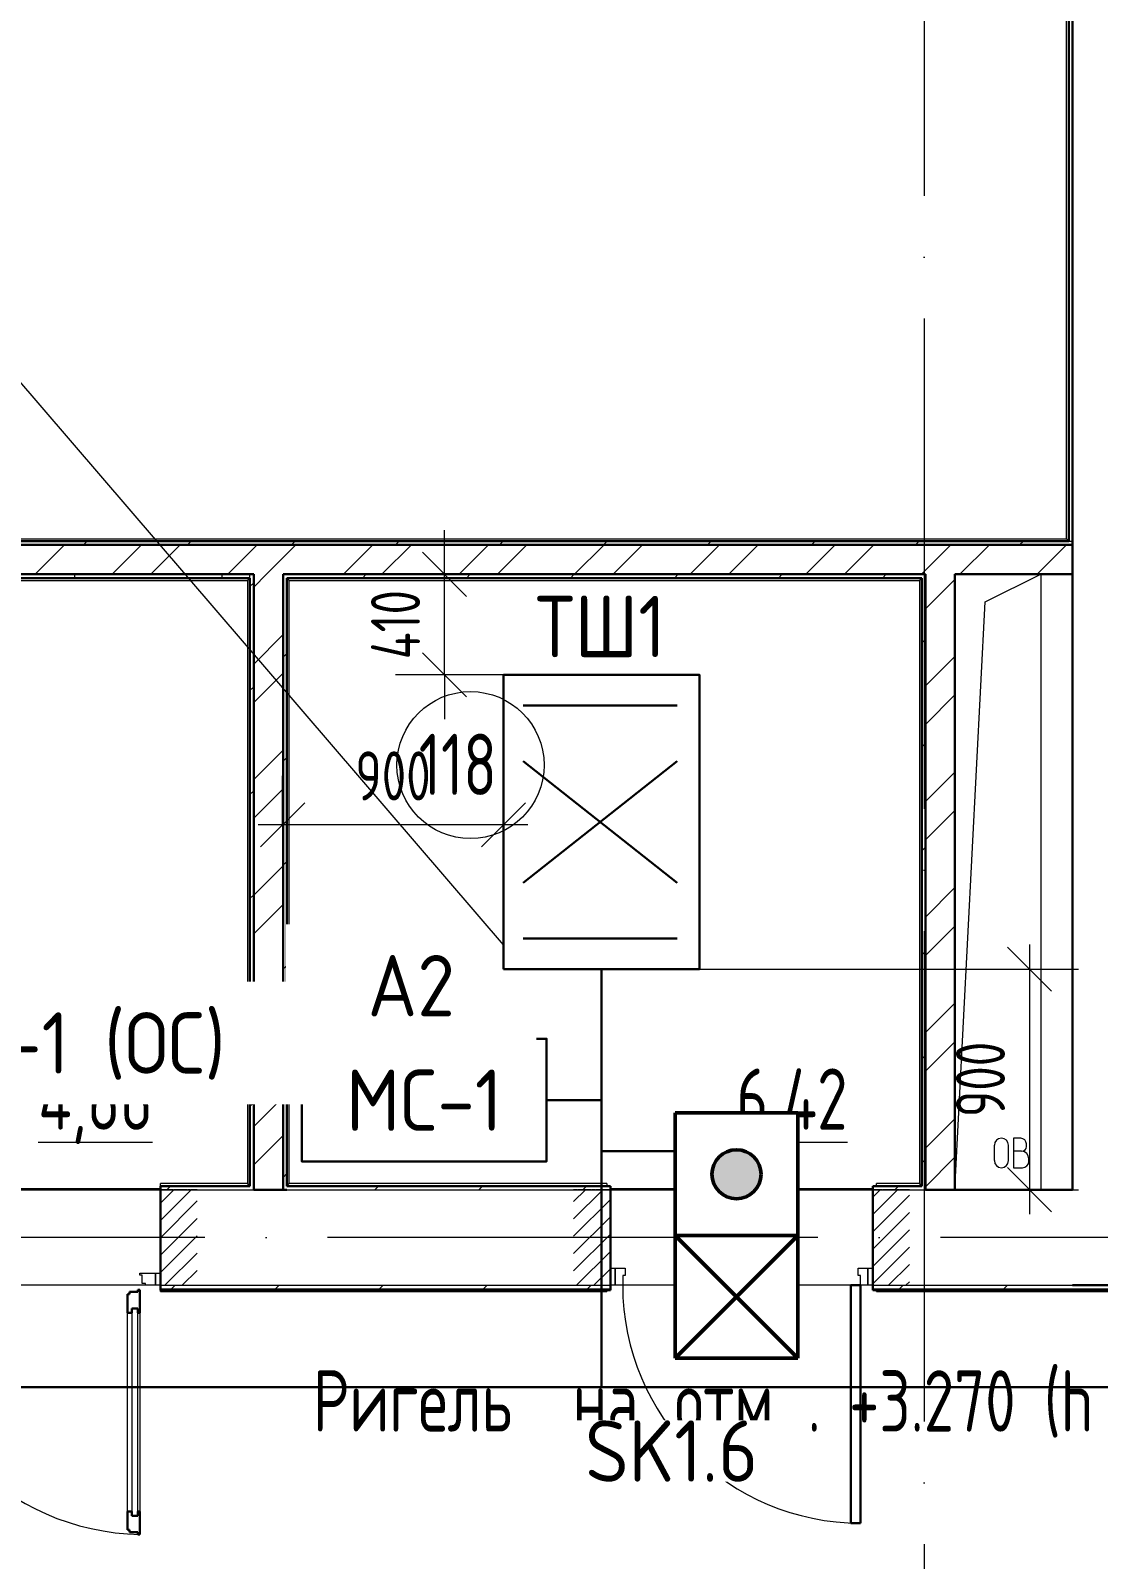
# Model space of a CAD drawing. Header units: millimetres. Extents: x -586848 to 520591, y -385801 to 675781.
# Drawn here: x -27103 to -22748, y 619854 to 626090 of the extents above; entities that cross this region are included whole.
import ezdxf
from ezdxf.enums import TextEntityAlignment as Align

# ---------------------------------------------------------------- set-up
doc = ezdxf.new("R2010")
doc.units = ezdxf.units.MM
doc.set_wipeout_variables(frame=1)
for name, pattern in [('ADSK_Линия сетки', [25, 20, -2.5, 0, -2.5]), ('ADSK_Штриховая_ш2 п1_5', [4.5, 3, -1.5]), ('Скрытая', [7.14375, 4.7625, -2.38125])]:
    doc.linetypes.add(name, pattern=pattern)
doc.layers.add('0_ANNOT_Dimensions', color=7, linetype='Continuous')
doc.layers.add('флажки', color=7, linetype='Continuous')
for name, color, linetype, lineweight in [('1Шлейф RS-485', 5, 'Скрытая', 50), ('RC-Линии_связи-Адресные', 5, 'Continuous', 30), ('RC-Прочее_оборудование', 5, 'Continuous', 30), ('Аннотация', 7, 'Continuous', 18), ('Двери', 252, 'Continuous', 9), ('Марки помещений', 252, 'Continuous', 20), ('Маркировка Не АУ', 7, 'Continuous', 25), ('НО СКУД', 7, 'Continuous', 50), ('Ограждение', 252, 'Continuous', 9), ('Оси', 252, 'Continuous', 9), ('Перекрытие', 252, 'Continuous', 18), ('СКУД', 1, 'Continuous', 30), ('Стены внутренние', 7, 'Continuous', 18), ('Стены наружные', 7, 'Continuous', 18), ('Стены штриховка', 7, 'Continuous', 9)]:
    doc.layers.add(name, color=color, linetype=linetype, lineweight=lineweight)
doc.layers.add('PDF _СОТ', color=7, linetype='Continuous', true_color=0xb82d00)
doc.layers.add('Двери открывание', color=7, linetype='Continuous', lineweight=9, true_color=0xc0c0c0)
doc.styles.add('dim', font='romans.shx', dxfattribs={"width": 0.7})
doc.styles.add('GOST Common_3', font='', dxfattribs={"height": 3.5})
doc.styles.add('ISOCPEUR', font='isocpeur.ttf', dxfattribs={"width": 0.9, "height": 350})
doc.styles.get('GOST Common_3').set_extended_font_data('GOST 2.304 type A')
doc.dimstyles.new('СПДС', dxfattribs={"dimscale": 100, "dimtxt": 2, "dimasz": 1.8, "dimexe": 2, "dimexo": 0, "dimgap": 1, "dimtad": 1, "dimdec": 0, "dimrnd": 1, "dimtxsty": 'dim', "dimblk": 'OBLIQUE', "dimcen": 2.5, "dimdle": 1, "dimclrt": 7, "dimaunit": 1, "dimadec": 0, "dimazin": 0, "dimtfac": 1, "dimtdec": 0, "dimtix": 1, "dimtmove": 2, "dimatfit": 3, "dimldrblk": 'OPEN', "dimfxl": 1, "dimlwd": 13, "dimlwe": 13, "dimarcsym": 0})
pattern_1 = [(0, (-32119.8, 96), (0, 600), []), (90, (-32119.8, 96), (-600, 4e-14), [])]

# ---------------------------------------------------------------- blocks, each defined once
blk = doc.blocks.new('1 этаж')
at = {"layer": 'Двери', "lineweight": 18, "true_color": 0x636466}
h = blk.add_hatch(dxfattribs=at)
h.set_pattern_fill('FP_2', color=251, angle=180, style=0, pattern_type=2)
h.set_pattern_definition([(225, (-26210.93, -11543.73), (35.3553, -35.3553), [])])
h.paths.add_polyline_path([(-25620.9, -11738.7), (-25620.9, -11348.7), (-25770.9, -11348.7), (-25770.9, -11738.7)])
h.paths.add_polyline_path([(-27050.9, -11738.7), (-26900.9, -11738.7), (-26900.9, -11348.7), (-27050.9, -11348.7)])
h = blk.add_hatch(dxfattribs=at)
h.set_pattern_fill('FP_2', color=251, angle=180, style=0, pattern_type=2)
h.set_pattern_definition([(225, (-23400.93, -11543.73), (35.3553, -35.3553), [])])
h.paths.add_polyline_path([(-22715.9, -11738.7), (-22715.9, -11348.7), (-22865.9, -11348.7), (-22865.9, -11738.7)])
h.paths.add_polyline_path([(-24085.9, -11738.7), (-23935.9, -11738.7), (-23935.9, -11348.7), (-24085.9, -11348.7)])
at = {"layer": 'Ограждение', "true_color": 0x636466}
h = blk.add_hatch(dxfattribs=at)
h.set_pattern_fill('FP_25', color=251, style=0, pattern_type=2)
h.set_pattern_definition(pattern_1)
h.paths.add_polyline_path([(-23950.9, -11763.7), (-23950.9, -11758.7), (-25770.9, -11758.7), (-25770.9, -11763.7), (-25149.4, -11763.7)])
h = blk.add_hatch(dxfattribs=at)
h.set_pattern_fill('FP_26', color=251, style=0, pattern_type=2)
h.set_pattern_definition(pattern_1)
h.paths.add_polyline_path([(-20844.2, -11763.7), (-20680.8, -11763.7), (-20685.8, -11758.7), (-22850.9, -11758.7), (-22850.9, -11763.7), (-21561.7, -11763.7)])
at = {"color": 251, "lineweight": 18, "true_color": 0x636466}
for p, q in [((-22407, -8950.2), (-22180.8, -8838.7)), ((-22180.8, -8838.7), (-22180.8, -11348.7)), ((-22530.8, -11348.7), (-22407, -8950.2)), ((-22262.6, -11138.9), (-22292.6, -11138.9)), ((-22292.6, -11138.9), (-22292.6, -11258.9)), ((-22239.2, -11172.2), (-22239.2, -11162.2)), ((-22370.1, -11230.2), (-22370.1, -11167.6)), ((-22312.7, -11230.2), (-22312.7, -11167.6)), ((-22259.2, -11192.2), (-22292.6, -11192.2)), ((-22229.2, -11232.2), (-22229.2, -11222.2)), ((-22292.6, -11258.9), (-22255.9, -11258.9))]:
    blk.add_line(p, q, dxfattribs=at)
for centre, radius, start, end in [((-22341.4, -11167.6), 28.7, 0, 180), ((-22262.6, -11162.2), 23.3, 0, 90), ((-22259.2, -11172.2), 20, 270, 0), ((-22259.2, -11222.2), 30, 0, 90), ((-22341.4, -11230.2), 28.7, 180, 0), ((-22255.9, -11232.2), 26.7, 270, 0)]:
    blk.add_arc(centre, radius, start, end, dxfattribs=at)
at = {"layer": 'Двери', "color": 251, "linetype": 'ADSK_Штриховая_ш2 п1_5', "true_color": 0x636466}
for p, q in [((-25620.9, -11348.7), (-25770.9, -11348.7)), ((-25770.9, -11348.7), (-25770.9, -11738.7)), ((-23935.9, -11348.7), (-24085.9, -11348.7)), ((-23935.9, -11738.7), (-23935.9, -11348.7)), ((-22715.9, -11348.7), (-22865.9, -11348.7)), ((-22865.9, -11348.7), (-22865.9, -11738.7)), ((-25770.9, -11738.7), (-25620.9, -11738.7)), ((-24085.9, -11738.7), (-23935.9, -11738.7)), ((-22865.9, -11738.7), (-22715.9, -11738.7))]:
    blk.add_line(p, q, dxfattribs=at)
at = {"layer": 'Двери', "color": 251, "true_color": 0x636466}
for p, q in [((-25854.9, -11688.7), (-25790.9, -11688.7)), ((-25854.9, -11696.7), (-25854.9, -11688.7)), ((-25845.9, -11696.7), (-25854.9, -11696.7)), ((-25845.9, -11730.7), (-25845.9, -11696.7)), ((-25790.9, -11688.7), (-25770.9, -11688.7)), ((-25790.9, -11738.7), (-25790.9, -11688.7)), ((-25790.9, -11688.7), (-25790.9, -11738.7)), ((-25770.9, -11688.7), (-25770.9, -11738.7)), ((-23935.9, -11668.7), (-23915.9, -11668.7)), ((-23935.9, -11738.7), (-23935.9, -11668.7)), ((-23915.9, -11738.7), (-23915.9, -11668.7)), ((-23915.9, -11668.7), (-23875.9, -11668.7)), ((-23915.9, -11668.7), (-23915.9, -11738.7)), ((-23885.9, -11698.7), (-23885.9, -11738.7)), ((-23875.9, -11698.7), (-23885.9, -11698.7)), ((-23875.9, -11668.7), (-23875.9, -11698.7)), ((-22925.9, -11668.7), (-22885.9, -11668.7)), ((-22925.9, -11698.7), (-22925.9, -11668.7)), ((-22915.9, -11698.7), (-22925.9, -11698.7)), ((-22915.9, -11738.7), (-22915.9, -11698.7)), ((-22885.9, -11668.7), (-22885.9, -11738.7)), ((-22885.9, -11738.7), (-22885.9, -11668.7)), ((-22885.9, -11668.7), (-22865.9, -11668.7)), ((-22865.9, -11668.7), (-22865.9, -11738.7)), ((-25831.9, -11730.7), (-25845.9, -11730.7)), ((-25831.9, -11738.7), (-25831.9, -11730.7)), ((-25790.9, -11738.7), (-25831.9, -11738.7)), ((-25770.9, -11738.7), (-25790.9, -11738.7)), ((-23915.9, -11738.7), (-23935.9, -11738.7)), ((-23885.9, -11738.7), (-23915.9, -11738.7)), ((-22885.9, -11738.7), (-22915.9, -11738.7)), ((-22865.9, -11738.7), (-22885.9, -11738.7)), ((-25887.9, -11832.7), (-25887.9, -12678.7)), ((-25863.9, -11832.7), (-25887.9, -11832.7)), ((-25863.9, -12678.7), (-25863.9, -11832.7)), ((-25904.9, -12660.7), (-25904.9, -11850.7)), ((-25854.9, -11850.7), (-25854.9, -12660.7)), ((-25887.9, -12678.7), (-25863.9, -12678.7))]:
    blk.add_line(p, q, dxfattribs=at)
at = {"layer": 'Двери', "color": 251, "lineweight": 30, "true_color": 0x636466}
for p, q in [((-25904.9, -11774.7), (-25896.9, -11774.7)), ((-25904.9, -11850.7), (-25904.9, -11774.7)), ((-25896.9, -11774.7), (-25896.9, -11765.7)), ((-25896.9, -11765.7), (-25862.9, -11765.7)), ((-25862.9, -11756.7), (-25854.9, -11756.7)), ((-25862.9, -11765.7), (-25862.9, -11756.7)), ((-25854.9, -11756.7), (-25854.9, -11850.7)), ((-22955.9, -12708.7), (-22955.9, -11738.7)), ((-22955.9, -11738.7), (-22915.9, -11738.7)), ((-22915.9, -11738.7), (-22915.9, -12708.7)), ((-25887.9, -11850.7), (-25887.9, -11832.7)), ((-25887.9, -11832.7), (-25863.9, -11832.7)), ((-25863.9, -11832.7), (-25863.9, -11850.7)), ((-25904.9, -11850.7), (-25887.9, -11850.7)), ((-25863.9, -11850.7), (-25854.9, -11850.7)), ((-25904.9, -12736.7), (-25904.9, -12660.7)), ((-25904.9, -12660.7), (-25887.9, -12660.7)), ((-25887.9, -12660.7), (-25887.9, -12678.7)), ((-25887.9, -12678.7), (-25863.9, -12678.7)), ((-25863.9, -12660.7), (-25854.9, -12660.7)), ((-25863.9, -12678.7), (-25863.9, -12660.7)), ((-25854.9, -12660.7), (-25854.9, -12754.7)), ((-22915.9, -12708.7), (-22955.9, -12708.7)), ((-25896.9, -12736.7), (-25904.9, -12736.7)), ((-25896.9, -12745.7), (-25896.9, -12736.7)), ((-25862.9, -12745.7), (-25896.9, -12745.7)), ((-25862.9, -12754.7), (-25862.9, -12745.7)), ((-25854.9, -12754.7), (-25862.9, -12754.7))]:
    blk.add_line(p, q, dxfattribs=at)
at = {"layer": 'Двери', "color": 251, "true_color": 0x636466}
blk.add_arc((-22915.9, -11738.7), 970, 180, 270, dxfattribs=at)
at = {"layer": 'Двери открывание', "color": 251, "true_color": 0x636466}
blk.add_arc((-25836.9, -11756.7), 998, 180, 268.96655, dxfattribs=at)
at = {"layer": 'Марки помещений', "color": 251, "true_color": 0x636466}
blk.add_circle((-24506.5, -9616.7), 300, dxfattribs=at)
at = {"layer": 'Ограждение', "color": 251, "true_color": 0x636466}
for p, q in [((-22075.8, -8693.7), (-22075.8, -5543.7)), ((-27525.8, -8693.7), (-22075.8, -8693.7)), ((-22065.8, -8703.7), (-22075.8, -8693.7)), ((-25415.8, -8863.7), (-25405.8, -8853.7)), ((-25255.8, -8853.7), (-25245.8, -8863.7)), ((-22675.8, -8863.7), (-22665.8, -8853.7)), ((-27355.8, -8863.7), (-25415.8, -8863.7)), ((-25415.8, -8863.7), (-25415.8, -11323.7)), ((-25245.8, -8863.7), (-22675.8, -8863.7)), ((-25245.8, -11323.7), (-25245.8, -8863.7)), ((-22675.8, -8863.7), (-22675.8, -11323.7)), ((-25770.9, -11333.7), (-25770.9, -11323.7)), ((-25415.8, -11323.7), (-25770.9, -11323.7)), ((-25405.8, -11333.7), (-25415.8, -11323.7)), ((-25255.8, -11333.7), (-25245.8, -11323.7)), ((-23950.9, -11323.7), (-25245.8, -11323.7)), ((-23950.9, -11323.7), (-23950.9, -11333.7)), ((-22850.9, -11333.7), (-22850.9, -11323.7)), ((-22675.8, -11323.7), (-22850.9, -11323.7)), ((-22665.8, -11333.7), (-22675.8, -11323.7)), ((-25770.9, -11763.7), (-25770.9, -11758.7)), ((-25770.9, -11763.7), (-23950.9, -11763.7)), ((-23950.9, -11758.7), (-23950.9, -11763.7)), ((-22850.9, -11763.7), (-22850.9, -11758.7)), ((-22850.9, -11763.7), (-20680.8, -11763.7))]:
    blk.add_line(p, q, dxfattribs=at)
at = {"layer": 'Оси', "color": 251, "linetype": 'ADSK_Линия сетки', "ltscale": 100, "true_color": 0x636466}
for p, q in [((-22655.8, 32206.9), (-22655.8, -32499.9)), ((4411.5, -11543.7), (-72528.1, -11543.7))]:
    blk.add_line(p, q, dxfattribs=at)
at = {"layer": 'Перекрытие', "color": 251, "ltscale": 100, "true_color": 0x636466}
for p, q in [((-26900.9, -11343.7), (-25770.9, -11343.7)), ((-23935.9, -11343.7), (-22865.9, -11343.7))]:
    blk.add_line(p, q, dxfattribs=at)
at = {"layer": 'Стены внутренние', "color": 251, "lineweight": 30, "true_color": 0x636466}
for p, q in [((-22050.8, -8838.7), (-22050.8, -11348.7)), ((-25770.9, -11348.7), (-25770.9, -11738.7)), ((-25255.8, -11348.7), (-25390.8, -11348.7)), ((-23935.9, -11738.7), (-23935.9, -11348.7)), ((-22865.9, -11348.7), (-22865.9, -11738.7)), ((-22050.8, -11348.7), (-22530.8, -11348.7))]:
    blk.add_line(p, q, dxfattribs=at)
at = {"layer": 'Стены внутренние', "color": 251, "true_color": 0x636466}
for p, q in [((-27365.8, -11348.7), (-25770.9, -11348.7)), ((-25255.8, -11348.7), (-22865.9, -11348.7)), ((-25831.9, -11738.7), (-26839.9, -11738.7)), ((-25770.9, -11738.7), (-23935.9, -11738.7)), ((-22915.9, -11738.7), (-23885.9, -11738.7)), ((-22865.9, -11738.7), (-22050.8, -11738.7))]:
    blk.add_line(p, q, dxfattribs=at)
at = {"layer": 'Стены наружные', "color": 251, "lineweight": 30, "true_color": 0x636466}
for p, q in [((-22050.8, -8838.7), (-22050.8, -5443.7)), ((-22065.8, -5523.7), (-22065.8, -8703.7)), ((-22065.8, -8703.7), (-27515.8, -8703.7)), ((-22050.8, -8718.7), (-27500.8, -8718.7)), ((-27380.8, -8838.7), (-25390.8, -8838.7)), ((-27365.8, -8853.7), (-25405.8, -8853.7)), ((-25405.8, -8853.7), (-25405.8, -11333.7)), ((-25390.8, -8838.7), (-25390.8, -11348.7)), ((-25270.8, -8838.7), (-22650.8, -8838.7)), ((-25270.8, -11348.7), (-25270.8, -8838.7)), ((-25255.8, -8853.7), (-22665.8, -8853.7)), ((-25255.8, -11333.7), (-25255.8, -8853.7)), ((-22665.8, -8853.7), (-22665.8, -11333.7)), ((-22650.8, -8838.7), (-22650.8, -11348.7)), ((-22530.8, -8838.7), (-22050.8, -8838.7)), ((-22530.8, -11348.7), (-22530.8, -8838.7)), ((-25405.8, -11333.7), (-25770.9, -11333.7)), ((-25770.9, -11333.7), (-25770.9, -11348.7)), ((-23935.9, -11333.7), (-25255.8, -11333.7)), ((-23935.9, -11348.7), (-23935.9, -11333.7)), ((-22665.8, -11333.7), (-22865.9, -11333.7)), ((-22865.9, -11333.7), (-22865.9, -11348.7)), ((-22650.8, -11348.7), (-22530.8, -11348.7)), ((-25770.9, -11738.7), (-25770.9, -11758.7)), ((-25770.9, -11758.7), (-23935.9, -11758.7)), ((-23935.9, -11758.7), (-23935.9, -11738.7)), ((-22865.9, -11738.7), (-22865.9, -11758.7)), ((-22865.9, -11758.7), (-20685.8, -11758.7)), ((-21606.8, -11738.7), (-22050.8, -11738.7))]:
    blk.add_line(p, q, dxfattribs=at)
at = {"layer": 'Стены наружные', "color": 251, "linetype": 'Continuous', "lineweight": 9, "true_color": 0x636466}
for p, q in [((-26282, -8838.7), (-26162, -8718.7)), ((-26085.3, -8718.7), (-26070.3, -8703.7)), ((-25967.7, -8838.7), (-25847.7, -8718.7)), ((-25810.6, -8838.7), (-25690.6, -8718.7)), ((-25661, -8718.7), (-25646, -8703.7)), ((-25496.3, -8838.7), (-25376.3, -8718.7)), ((-25339.1, -8838.7), (-25219.1, -8718.7)), ((-25236.8, -8718.7), (-25221.8, -8703.7)), ((-25024.8, -8838.7), (-24904.8, -8718.7)), ((-24867.6, -8838.7), (-24747.6, -8718.7)), ((-24812.5, -8718.7), (-24797.5, -8703.7)), ((-24553.3, -8838.7), (-24433.3, -8718.7)), ((-24396.2, -8838.7), (-24276.2, -8718.7)), ((-24388.3, -8718.7), (-24373.3, -8703.7)), ((-24081.9, -8838.7), (-23961.9, -8718.7)), ((-23964, -8718.7), (-23949, -8703.7)), ((-23924.7, -8838.7), (-23804.7, -8718.7)), ((-23610.4, -8838.7), (-23490.4, -8718.7)), ((-23539.7, -8718.7), (-23524.7, -8703.7)), ((-23453.3, -8838.7), (-23333.3, -8718.7)), ((-23138.9, -8838.7), (-23018.9, -8718.7)), ((-23115.5, -8718.7), (-23100.5, -8703.7)), ((-22981.8, -8838.7), (-22861.8, -8718.7)), ((-22691.2, -8718.7), (-22676.2, -8703.7)), ((-22667.5, -8838.7), (-22547.5, -8718.7)), ((-22510.3, -8838.7), (-22390.3, -8718.7)), ((-22266.9, -8718.7), (-22251.9, -8703.7)), ((-22196, -8838.7), (-22076, -8718.7)), ((-26119.8, -8853.7), (-26119.8, -8838.7)), ((-25519.8, -8853.7), (-25519.8, -8838.7)), ((-25390.8, -8890.4), (-25339.1, -8838.7)), ((-24947.5, -8853.7), (-24932.5, -8838.7)), ((-24523.3, -8853.7), (-24508.3, -8838.7)), ((-24099, -8853.7), (-24084, -8838.7)), ((-23674.7, -8853.7), (-23659.7, -8838.7)), ((-23250.5, -8853.7), (-23235.5, -8838.7)), ((-22826.2, -8853.7), (-22811.2, -8838.7)), ((-25405.8, -8887.7), (-25390.8, -8872.7)), ((-22650.8, -8979.2), (-22530.8, -8859.2)), ((-25390.8, -9204.7), (-25270.8, -9084.7)), ((-22665.8, -9117.6), (-22650.8, -9102.6)), ((-25270.8, -9177), (-25255.8, -9162)), ((-22650.8, -9293.5), (-22530.8, -9173.5)), ((-25390.8, -9361.9), (-25270.8, -9241.9)), ((-25405.8, -9312), (-25390.8, -9297)), ((-22650.8, -9450.7), (-22530.8, -9330.7)), ((-22665.8, -9541.9), (-22650.8, -9526.9)), ((-25390.8, -9676.2), (-25270.8, -9556.2)), ((-25270.8, -9601.3), (-25255.8, -9586.3)), ((-22650.8, -9765), (-22530.8, -9645)), ((-25405.8, -9736.3), (-25390.8, -9721.3)), ((-25390.8, -9833.3), (-25270.8, -9713.3)), ((-22650.8, -9922.1), (-22530.8, -9802.1)), ((-22665.8, -9966.1), (-22650.8, -9951.1)), ((-25390.8, -10147.6), (-25270.8, -10027.6)), ((-25270.8, -10025.5), (-25255.8, -10010.5)), ((-25405.8, -10160.5), (-25390.8, -10145.5)), ((-22650.8, -10236.4), (-22530.8, -10116.4)), ((-25390.8, -10304.8), (-25270.8, -10184.8)), ((-22650.8, -10393.6), (-22530.8, -10273.6)), ((-22665.8, -10390.4), (-22650.8, -10375.4)), ((-25270.8, -10449.8), (-25255.8, -10434.8)), ((-25390.8, -10619.1), (-25270.8, -10499.1)), ((-25405.8, -10584.8), (-25390.8, -10569.8)), ((-22650.8, -10707.9), (-22530.8, -10587.9)), ((-25390.8, -10776.3), (-25270.8, -10656.3)), ((-22650.8, -10865.1), (-22530.8, -10745.1)), ((-22665.8, -10814.7), (-22650.8, -10799.7)), ((-25270.8, -10874), (-25255.8, -10859)), ((-25390.8, -11090.6), (-25270.8, -10970.6)), ((-25405.8, -11009), (-25390.8, -10994)), ((-22650.8, -11179.4), (-22530.8, -11059.4)), ((-25390.8, -11247.7), (-25270.8, -11127.7)), ((-22665.8, -11238.9), (-22650.8, -11223.9)), ((-22650.8, -11336.5), (-22530.8, -11216.5)), ((-25270.8, -11298.3), (-25255.8, -11283.3)), ((-25745.5, -11348.7), (-25730.5, -11333.7)), ((-24896.9, -11348.7), (-24881.9, -11333.7)), ((-24472.7, -11348.7), (-24457.7, -11333.7)), ((-24048.4, -11348.7), (-24033.4, -11333.7)), ((-22775.6, -11348.7), (-22760.6, -11333.7)), ((-25731.2, -11758.7), (-25726.2, -11753.7)), ((-25726.2, -11753.7), (-25711.2, -11738.7)), ((-25660.5, -11758.7), (-25655.5, -11753.7)), ((-25589.8, -11758.7), (-25584.8, -11753.7)), ((-25519.1, -11758.7), (-25514.1, -11753.7)), ((-25448.4, -11758.7), (-25443.4, -11753.7)), ((-25377.6, -11758.7), (-25372.6, -11753.7)), ((-25306.9, -11758.7), (-25301.9, -11753.7)), ((-25301.9, -11753.7), (-25286.9, -11738.7)), ((-25236.2, -11758.7), (-25231.2, -11753.7)), ((-25165.5, -11758.7), (-25160.5, -11753.7)), ((-25094.8, -11758.7), (-25089.8, -11753.7)), ((-25024.1, -11758.7), (-25019.1, -11753.7)), ((-24953.4, -11758.7), (-24948.4, -11753.7)), ((-24882.7, -11758.7), (-24877.7, -11753.7)), ((-24877.7, -11753.7), (-24862.7, -11738.7)), ((-24812, -11758.7), (-24807, -11753.7)), ((-24741.3, -11758.7), (-24736.3, -11753.7)), ((-24670.5, -11758.7), (-24665.5, -11753.7)), ((-24599.8, -11758.7), (-24594.8, -11753.7)), ((-24529.1, -11758.7), (-24524.1, -11753.7)), ((-24458.4, -11758.7), (-24453.4, -11753.7)), ((-24453.4, -11753.7), (-24438.4, -11738.7)), ((-24387.7, -11758.7), (-24382.7, -11753.7)), ((-24317, -11758.7), (-24312, -11753.7)), ((-24246.3, -11758.7), (-24241.3, -11753.7)), ((-24175.6, -11758.7), (-24170.6, -11753.7)), ((-24104.9, -11758.7), (-24099.9, -11753.7)), ((-24034.1, -11758.7), (-24029.1, -11753.7)), ((-24029.1, -11753.7), (-24014.1, -11738.7)), ((-23963.4, -11758.7), (-23958.4, -11753.7)), ((-22832.1, -11758.7), (-22827.1, -11753.7)), ((-22761.4, -11758.7), (-22756.4, -11753.7)), ((-22756.4, -11753.7), (-22741.4, -11738.7)), ((-22690.6, -11758.7), (-22685.6, -11753.7)), ((-22619.9, -11758.7), (-22614.9, -11753.7)), ((-22549.2, -11758.7), (-22544.2, -11753.7)), ((-22478.5, -11758.7), (-22473.5, -11753.7)), ((-22407.8, -11758.7), (-22402.8, -11753.7)), ((-22337.1, -11758.7), (-22332.1, -11753.7)), ((-22332.1, -11753.7), (-22317.1, -11738.7)), ((-22266.4, -11758.7), (-22261.4, -11753.7)), ((-22195.7, -11758.7), (-22190.7, -11753.7)), ((-22125, -11758.7), (-22120, -11753.7)), ((-22054.2, -11758.7), (-22049.2, -11753.7)), ((-21983.5, -11758.7), (-21978.5, -11753.7))]:
    blk.add_line(p, q, dxfattribs=at)
at = {"layer": 'Стены наружные', "color": 251, "true_color": 0x636466}
for p, q in [((-25770.9, -11348.7), (-25390.8, -11348.7)), ((-22865.9, -11348.7), (-22650.8, -11348.7))]:
    blk.add_line(p, q, dxfattribs=at)
at = {"layer": 'Стены штриховка', "color": 251, "true_color": 0x636466}
for p, q in [((-22065.8, -8703.7), (-22050.8, -8703.7)), ((-25405.8, -8853.7), (-25405.8, -8838.7)), ((-25770.9, -11753.7), (-23935.9, -11753.7)), ((-22865.9, -11753.7), (-20690.8, -11753.7))]:
    blk.add_line(p, q, dxfattribs=at)
at = {"layer": 'Аннотация', "color": 251, "true_color": 0x636466, "style": 'GOST Common_3', "width": 0.9}
for s, p in [('Ригель', (-25149.5, -12335.4)), ('. +3.270 (h', (-23131.4, -12335.4)), ('на', (-24089.9, -12335.4)), ('отм', (-23673.2, -12335.4))]:
    blk.add_text(s, height=250, dxfattribs=at).set_placement(p)
at = {"layer": 'Марки помещений', "color": 251, "true_color": 0x636466, "style": 'GOST Common_3', "width": 0.9}
for s, p in [('118', (-24717.6, -9739)), ('%%U4,86', (-26269.5, -11104.2)), ('%%U6,42', (-23422.4, -11104.2))]:
    blk.add_text(s, height=250, dxfattribs=at).set_placement(p)
blk = doc.blocks.new('_Oblique')
at = {"color": 0, "linetype": 'ByBlock', "lineweight": -2}
blk.add_line((-0.5, -0.5), (0.5, 0.5), dxfattribs=at)
blk = doc.blocks.new('*D1028')
at = {"layer": '0_ANNOT_Dimensions', "color": 0, "lineweight": 13, "transparency": 16777216}
for p, q in [((-26075.5, 622849.6), (-26075.5, 623049.6)), ((-25175, 622849.6), (-25175, 623049.6)), ((-25075, 622849.6), (-26175.5, 622849.6))]:
    blk.add_line(p, q, dxfattribs=at)
at = {"layer": 'Defpoints', "color": 0, "transparency": 16777216}
for p in [(-26075.5, 622849.6), (-26075.5, 622849.6), (-25175, 622849.6)]:
    blk.add_point(p, dxfattribs=at)
at = {"layer": '0_ANNOT_Dimensions', "color": 0, "lineweight": 13, "transparency": 16777216, "xscale": 180, "yscale": 180, "zscale": 180, "rotation": 180}
blk.add_blockref('_Oblique', (-26075.5, 622849.6), dxfattribs=at)
at = {"layer": '0_ANNOT_Dimensions', "color": 0, "lineweight": 13, "transparency": 16777216, "xscale": 180, "yscale": 180, "zscale": 180}
blk.add_blockref('_Oblique', (-25175, 622849.6), dxfattribs=at)
at = {"layer": '0_ANNOT_Dimensions', "color": 7, "transparency": 16777216, "insert": (-25625.2, 623049.6), "char_height": 200, "attachment_point": 5, "style": 'dim'}
blk.add_mtext('900', dxfattribs=at)
blk = doc.blocks.new('_Open')
at = {"color": 0, "linetype": 'ByBlock', "lineweight": -2}
for p, q in [((-1, 0.167), (0, 0)), ((-1, -0.167), (0, 0)), ((0, 0), (-1, 0))]:
    blk.add_line(p, q, dxfattribs=at)
blk = doc.blocks.new('*D1029')
at = {"layer": '0_ANNOT_Dimensions', "color": 0, "lineweight": 13, "transparency": 16777216}
for p, q in [((-23029.4, 622361.6), (-23029.4, 621261.6)), ((-24375, 622261.6), (-22829.4, 622261.6)), ((-23655.7, 621361.6), (-22829.4, 621361.6))]:
    blk.add_line(p, q, dxfattribs=at)
at = {"layer": 'Defpoints', "color": 0, "transparency": 16777216}
for p in [(-24375, 622261.6), (-23655.7, 621361.6), (-23029.4, 621361.6)]:
    blk.add_point(p, dxfattribs=at)
at = {"layer": '0_ANNOT_Dimensions', "color": 0, "lineweight": 13, "transparency": 16777216, "xscale": 180, "yscale": 180, "zscale": 180}
for p, rotation in [((-23029.4, 622261.6), 90), ((-23029.4, 621361.6), 270)]:
    blk.add_blockref('_Oblique', p, dxfattribs=dict(at, rotation=rotation))
at = {"layer": '0_ANNOT_Dimensions', "color": 7, "transparency": 16777216, "insert": (-23229.4, 621811.6), "char_height": 200, "attachment_point": 5, "rotation": 90, "style": 'dim'}
blk.add_mtext('900', dxfattribs=at)
blk = doc.blocks.new('*D1030')
at = {"layer": '0_ANNOT_Dimensions', "color": 0, "lineweight": 13, "transparency": 16777216}
for p, q in [((-25415, 623871.6), (-25415, 624051.6)), ((-24939.4, 623871.6), (-25615, 623871.6)), ((-25415, 623461.6), (-25415, 623871.6)), ((-25175, 623461.6), (-25615, 623461.6)), ((-25415, 623461.6), (-25415, 623281.6))]:
    blk.add_line(p, q, dxfattribs=at)
at = {"layer": 'Defpoints', "color": 0, "transparency": 16777216}
for p in [(-25415, 623871.6), (-24939.4, 623871.6), (-25175, 623461.6)]:
    blk.add_point(p, dxfattribs=at)
at = {"layer": '0_ANNOT_Dimensions', "color": 0, "lineweight": 13, "transparency": 16777216, "xscale": 180, "yscale": 180, "zscale": 180}
for p, rotation in [((-25415, 623871.6), 270), ((-25415, 623461.6), 90)]:
    blk.add_blockref('_Oblique', p, dxfattribs=dict(at, rotation=rotation))
at = {"layer": '0_ANNOT_Dimensions', "color": 7, "transparency": 16777216, "insert": (-25615, 623666.6), "char_height": 200, "attachment_point": 5, "rotation": 90, "style": 'dim'}
blk.add_mtext('410', dxfattribs=at)
blk = doc.blocks.new('2 идентификатора - считыватель + кнопка')
at = {"color": 4}
blk.add_wipeout([(-500, 250), (500, 250), (500, -250), (-500, -250)], dxfattribs=at).dxf.layer = 'НО СКУД'
at = {"layer": 'НО СКУД'}
h = blk.add_hatch(color=4, dxfattribs=at)
h.dxf.hatch_style = 1
h.paths.add_polyline_path([(-350, 0, 1), (-150, 0, 1)])
at = {"layer": 'НО СКУД', "color": 4, "ltscale": 30}
blk.add_line((-500, -250), (-500, 250), dxfattribs=at)
at = {"layer": 'НО СКУД', "color": 4}
for p, q in [((-500, -250), (-500, 250)), ((-500, 250), (500, 250)), ((0, -250), (0, 250)), ((0, -250), (500, 250)), ((0, 250), (500, -250)), ((500, 250), (500, -250)), ((500, -250), (-500, -250))]:
    blk.add_line(p, q, dxfattribs=at)
at = {"layer": 'НО СКУД', "color": 4, "ltscale": 30}
blk.add_circle((-250, 0), 100, dxfattribs=at)

msp = doc.modelspace()

# ---------------------------------------------------------------- linework, layer by layer
at = {"layer": 'RC-Линии_связи-Адресные'}
for p, q in [((-24775, 622261.6), (-24775, 620555.9)), ((-24775, 621519.5), (-24474.4, 621519.5)), ((-42715, 620555.9), (-26758.8, 620555.9)), ((-35105.2, 620555.9), (-26758.8, 620555.9)), ((-26758.8, 620555.9), (-19520.5, 620559.3)), ((-9147.5, 620555.9), (-26758.8, 620555.9)), ((-19962.2, 620553.3), (-26758.8, 620555.9))]:
    msp.add_line(p, q, dxfattribs=at)
at = {"layer": 'СКУД', "color": 1, "ltscale": 0.01}
for p, q in [((-25094.7, 623337.2), (-24466.3, 623337.2)), ((-25094.7, 622613.3), (-24466.3, 623110)), ((-25094.7, 623110), (-24466.3, 622613.3))]:
    msp.add_line(p, q, dxfattribs=at)

# ---------------------------------------------------------------- block references
msp.add_blockref('1 этаж', (-802.7, 632710.4))

# ---------------------------------------------------------------- dimensions: what is measured, and where the dimension line sits
at = {"layer": '0_ANNOT_Dimensions', "color": 0}
for base, p1, p2, text, picture, middle in [((-25415, 623871.6), (-25175, 623461.6), (-24939.4, 623871.6), '410', '*D1030', (-25615, 623666.6)), ((-23029.4, 621361.6), (-24375, 622261.6), (-23655.7, 621361.6), '900', '*D1029', (-23229.4, 621811.6))]:
    dim = msp.add_linear_dim(base=base, p1=p1, p2=p2, angle=90, text=text, dimstyle='СПДС', dxfattribs=at)
    dim.commit()
    dim.dimension.update_dxf_attribs({"geometry": picture, "text_midpoint": middle})
dim = msp.add_linear_dim(base=(-26075.5, 622849.6), p1=(-25175, 622849.6), p2=(-26075.5, 622849.6), text='900', dimstyle='СПДС', dxfattribs=at)
dim.commit()
dim.dimension.update_dxf_attribs({"geometry": '*D1028', "text_midpoint": (-25625.2, 623049.6)})

# ---------------------------------------------------------------- next in the draw order: block references
at = {"layer": 'НО СКУД', "rotation": 269.999999999613}
msp.add_blockref('2 идентификатора - считыватель + кнопка', (-24224.4, 621174.6), dxfattribs=at)

# ---------------------------------------------------------------- next in the draw order: texts
at = {"layer": 'Маркировка Не АУ', "char_height": 250, "attachment_point": 5, "style": 'ISOCPEUR', "bg_fill": 3, "box_fill_scale": 1, "bg_fill_color": 256, "bg_fill_transparency": 0}
for s, insert, width in [('ТШ1', (-24778.6, 623658.7), 703.733), ('SK1.6', (-24489.1, 620295.5), 1035.25)]:
    msp.add_mtext(s, dxfattribs=dict(at, insert=insert, width=width))

# ---------------------------------------------------------------- next in the draw order: wipeouts: each hides what was drawn before it
msp.add_wipeout([(-24998.7, 621977.1), (-24998.7, 621477.3), (-25997.3, 621477.3), (-25996.7, 621977.1)]).dxf.layer = 'RC-Прочее_оборудование'

# ---------------------------------------------------------------- next in the draw order: wipeouts: each hides what was drawn before it
msp.add_wipeout([(-25997.3, 621477.3), (-25997.3, 621977.1), (-24998.7, 621977.1), (-24998.7, 621477.3)]).dxf.layer = 'RC-Прочее_оборудование'

# ---------------------------------------------------------------- next in the draw order: linework, layer by layer
at = {"layer": '1Шлейф RS-485'}
msp.add_line((-27309.9, 621727.2), (-25997.3, 621727.2), dxfattribs=at)
at = {"layer": 'RC-Линии_связи-Адресные'}
msp.add_line((-24998.7, 621727.2), (-24775, 621727.2), dxfattribs=at)
at = {"layer": 'RC-Прочее_оборудование'}
msp.add_lwpolyline([(-25997.3, 621977.1), (-24998.7, 621977.1), (-24998.7, 621477.3), (-25997.3, 621477.3), (-25997.3, 621977.1)], close=True, dxfattribs=at)

# ---------------------------------------------------------------- next in the draw order: texts
at = {"layer": 'RC-Прочее_оборудование', "ltscale": 100, "style": 'ISOCPEUR', "width": 0.9}
msp.add_text('МС-1', height=250, dxfattribs=at).set_placement((-25498, 621727.2), align=Align.MIDDLE)

# ---------------------------------------------------------------- next in the draw order: texts
at = {"layer": 'флажки', "lineweight": 30, "insert": (-25550.8, 622193.7), "char_height": 250, "width": 770.743, "attachment_point": 5, "style": 'ISOCPEUR', "bg_fill": 2}
msp.add_mtext('А2', dxfattribs=at)

# ---------------------------------------------------------------- next in the draw order: linework, layer by layer
at = {"layer": 'PDF _СОТ', "color": 0, "lineweight": 0}
msp.add_lwpolyline([(-25175, 622360.3), (-27759.4, 625368.7), (-30784.7, 625368.7)], dxfattribs=at)
at = {"layer": 'СКУД', "color": 1, "ltscale": 0.01}
msp.add_line((-25094.7, 622386), (-24466.3, 622386), dxfattribs=at)
msp.add_lwpolyline([(-25175, 622261.6), (-25175, 623461.6), (-24375, 623461.6), (-24375, 622261.6)], close=True, dxfattribs=at)

# ---------------------------------------------------------------- next in the draw order: texts
at = {"layer": 'флажки', "lineweight": 30, "insert": (-27184.2, 621947.7), "char_height": 250, "width": 2523.945, "attachment_point": 5, "style": 'ISOCPEUR', "bg_fill": 2}
msp.add_mtext('От МС-1 (ОС)', dxfattribs=at)

doc.saveas('drawing.dxf')
